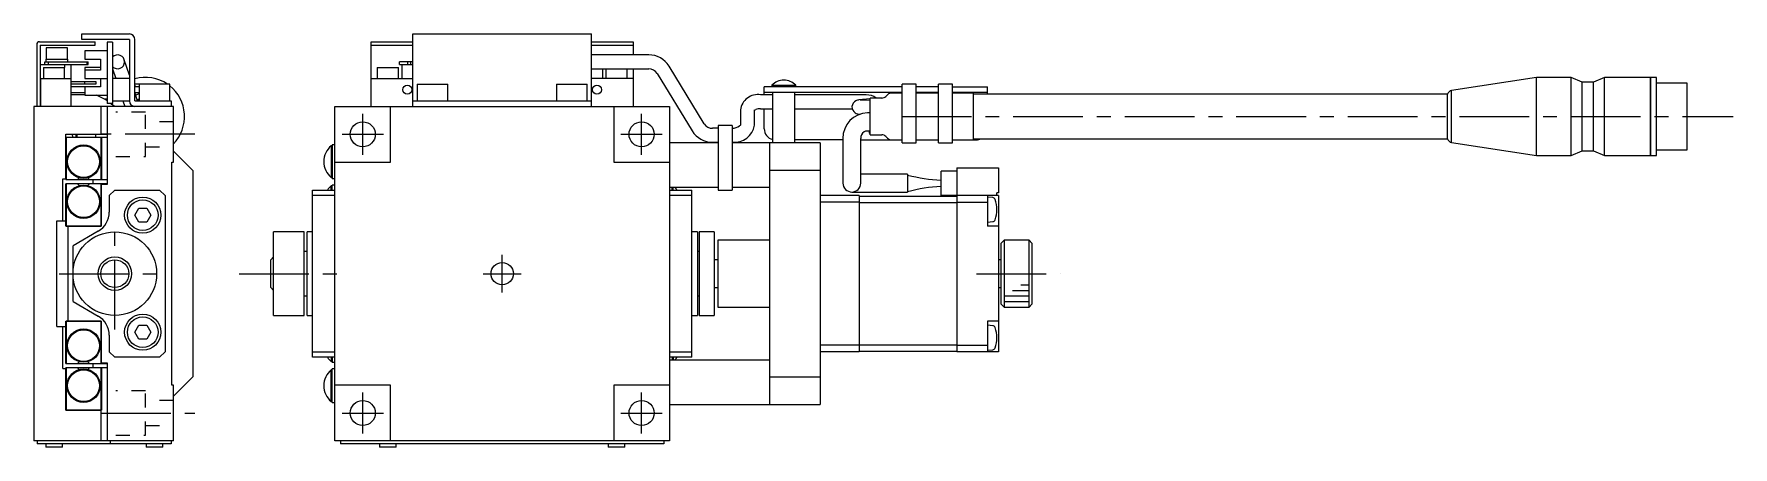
# Model space of a CAD drawing. Extents: x -205 to 418, y 17 to 296.
# Drawn here: x 102.7 to 407.4, y 181.3 to 255.4 of the extents above; entities that cross this region are included whole.
import ezdxf

# ---------------------------------------------------------------- set-up
doc = ezdxf.new("R2010")
doc.units = 0
doc.header["$LTSCALE"] = 10
doc.linetypes.add('CENTER', pattern=[2, 1.25, -0.25, 0.25, -0.25])
doc.linetypes.add('DOT', pattern=[0.5, 0.25, -0.25])
doc.layers.add('1', color=7, linetype='CONTINUOUS')

msp = doc.modelspace()

# ---------------------------------------------------------------- linework, layer by layer
at = {"layer": '1', "color": 7, "linetype": 'CONTINUOUS'}
for p, q in [((103.246397, 253.486598), (103.246397, 242.386598)), ((103.746397, 253.986598), (113.746397, 253.986598)), ((103.846397, 253.386598), (113.746397, 253.386598)), ((103.846397, 253.386598), (103.846397, 242.386598)), ((111.346397, 255.386598), (119.846397, 255.386598)), ((111.346397, 254.386598), (111.346397, 255.386598)), ((119.846397, 254.386598), (111.346397, 254.386598)), ((113.746397, 253.386598), (113.746397, 253.986598)), ((115.846397, 253.886598), (115.846397, 242.886598)), ((116.846397, 253.886598), (115.846397, 253.886598)), ((116.846397, 253.886598), (116.846397, 242.886598)), ((119.846397, 254.386598), (119.846397, 243.386598)), ((120.846397, 243.386598), (120.846397, 254.386598)), ((163.209996, 242.386598), (163.209996, 253.986598)), ((163.209996, 253.986598), (170.709996, 253.986598)), ((163.209996, 253.386598), (170.709996, 253.386598)), ((170.709996, 242.386598), (170.709996, 255.386598)), ((170.709996, 255.386598), (202.709996, 255.386598)), ((202.709996, 242.386598), (202.709996, 255.386598)), ((202.709996, 253.986598), (210.209996, 253.986598)), ((202.709996, 253.386598), (210.209996, 253.386598)), ((210.209996, 253.986598), (210.209996, 251.636598)), ((103.846397, 249.886598), (112.491438, 249.886598)), ((104.708467, 249.886598), (104.708467, 250.386598)), ((104.708467, 250.386598), (112.491438, 250.386598)), ((104.846397, 250.886598), (108.846397, 250.886598)), ((104.846397, 250.886598), (104.846397, 250.386598)), ((108.746397, 252.886598), (104.946397, 252.886598)), ((104.946397, 252.886598), (104.946397, 250.886598)), ((105.350802, 249.886598), (105.350802, 250.386598)), ((108.200272, 249.886598), (108.200272, 249.386598)), ((108.746397, 250.886598), (108.746397, 252.886598)), ((108.846397, 250.386598), (108.846397, 250.886598)), ((109.346397, 249.886598), (109.346397, 242.386598)), ((111.846397, 252.386598), (111.846397, 250.886598)), ((115.846397, 252.386598), (111.846397, 252.386598)), ((111.846397, 250.886598), (114.646397, 250.886598)), ((112.282679, 249.886598), (112.282679, 250.386598)), ((112.491438, 249.886598), (112.491438, 250.386598)), ((114.646397, 250.886598), (114.646397, 248.886598)), ((119.846397, 247.968548), (118.935217, 250.772869)), ((168.279372, 249.886598), (168.279372, 250.386598)), ((170.709996, 250.386598), (168.279372, 250.386598)), ((168.279372, 249.886598), (170.709996, 249.886598)), ((168.709996, 249.886598), (168.709996, 247.386598)), ((169.764774, 249.886598), (169.764774, 250.386598)), ((170.321466, 249.886598), (170.321466, 250.386598)), ((212.977945, 251.636598), (202.709996, 251.636598)), ((103.846397, 247.386598), (109.346397, 247.386598)), ((103.896397, 247.386598), (103.896397, 242.386598)), ((104.446397, 249.386598), (104.446397, 247.386598)), ((104.446397, 249.386598), (108.246397, 249.386598)), ((108.246397, 247.386598), (108.246397, 249.386598)), ((109.346397, 246.886598), (113.846397, 246.886598)), ((114.646397, 249.386598), (111.846397, 249.386598)), ((111.846397, 249.386598), (111.846397, 247.386598)), ((114.646397, 248.886598), (111.846397, 248.886598)), ((111.846397, 247.386598), (115.846397, 247.386598)), ((111.846397, 246.386598), (111.846397, 246.886598)), ((113.846397, 246.886598), (113.846397, 246.386598)), ((114.646397, 247.386598), (114.646397, 245.886598)), ((116.846397, 249.111428), (117.406828, 247.386598)), ((119.846397, 247.386598), (116.846397, 247.386598)), ((163.209996, 247.386598), (170.709996, 247.386598)), ((164.309996, 249.386598), (164.309996, 247.386598)), ((164.309996, 249.386598), (168.109996, 249.386598)), ((168.109996, 247.386598), (168.109996, 249.386598)), ((202.709996, 249.136598), (212.977945, 249.136598)), ((210.209996, 247.386598), (202.709996, 247.386598)), ((204.709996, 249.136598), (204.709996, 247.386598)), ((205.309996, 249.136598), (205.309996, 247.386598)), ((209.109996, 247.386598), (209.109996, 249.136598)), ((210.209996, 249.136598), (210.209996, 242.386598)), ((214.507499, 248.311354), (220.775448, 237.986298)), ((222.912494, 239.283617), (216.644544, 249.608673)), ((372.209993, 247.586597), (356.97601, 245.270924)), ((372.209993, 233.586599), (372.209993, 247.586597)), ((378.402992, 247.586597), (372.209993, 247.586597)), ((378.402992, 233.586599), (378.402992, 247.586597)), ((380.402992, 246.736598), (378.402992, 247.586597)), ((384.402992, 247.586597), (382.402992, 246.736598)), ((384.402992, 233.586599), (384.402992, 247.586597)), ((392.659992, 247.586597), (384.402992, 247.586597)), ((392.659992, 233.586599), (392.659992, 247.586597)), ((392.709992, 247.536597), (392.659992, 247.586597)), ((392.709992, 233.586599), (392.709992, 247.586597)), ((393.709994, 247.586597), (392.709992, 247.586597)), ((393.709994, 233.586599), (393.709994, 247.586597)), ((113.846397, 246.386598), (109.346397, 246.386598)), ((109.346397, 246.178846), (109.396397, 246.178846)), ((114.646397, 245.886598), (109.346397, 245.886598)), ((109.346397, 244.886598), (111.846397, 244.886598)), ((111.846397, 244.476523), (109.346397, 244.476523)), ((109.396397, 245.886598), (109.396397, 246.178846)), ((111.846397, 245.886598), (111.846397, 244.386598)), ((111.846397, 244.386598), (115.846397, 244.386598)), ((127.096397, 246.386598), (120.846397, 246.386598)), ((120.846397, 246.178846), (120.896397, 246.178846)), ((121.596397, 245.886598), (120.846397, 245.886598)), ((121.335163, 243.386598), (120.846397, 244.890864)), ((120.847783, 244.886598), (121.596397, 244.886598)), ((120.896397, 245.886598), (120.896397, 246.178846)), ((121.596397, 246.386598), (121.596397, 243.386598)), ((127.096397, 243.386598), (127.096397, 246.386598)), ((171.459996, 246.386598), (171.459996, 243.386598)), ((171.459996, 246.386598), (176.959996, 246.386598)), ((176.959996, 243.386598), (176.959996, 246.386598)), ((196.459996, 246.386598), (196.459996, 243.386598)), ((196.459996, 246.386598), (201.959996, 246.386598)), ((201.959996, 243.386598), (201.959996, 246.386598)), ((235.209996, 244.476523), (233.059538, 244.476523)), ((233.709996, 244.476523), (233.709996, 245.886598)), ((258.459996, 245.886598), (233.709996, 245.886598)), ((258.459993, 244.886598), (233.709996, 244.886598)), ((235.059996, 246.178846), (235.059996, 245.886598)), ((235.059996, 246.178846), (239.359996, 246.178846)), ((235.209996, 244.886598), (235.209996, 235.886598)), ((239.209996, 235.886598), (239.209996, 244.886598)), ((251.960364, 244.476523), (239.209996, 244.476523)), ((239.359996, 245.886598), (239.359996, 246.178846)), ((252.709996, 237.286598), (252.709996, 243.886598)), ((254.795779, 243.886598), (252.709996, 243.886598)), ((255.817099, 244.493705), (255.502886, 244.179491)), ((258.459993, 244.786598), (256.524206, 244.786598)), ((260.959993, 246.386598), (258.459993, 246.386598)), ((258.459993, 235.886598), (258.459993, 246.386598)), ((260.959993, 235.886598), (260.959993, 246.386598)), ((264.959993, 244.886598), (260.959993, 244.886598)), ((264.959993, 244.786598), (260.959993, 244.786598)), ((264.959996, 245.886598), (260.959996, 245.886598)), ((267.459993, 246.386598), (264.959993, 246.386598)), ((264.959993, 235.886598), (264.959993, 246.386598)), ((267.459993, 235.886598), (267.459993, 246.386598)), ((273.709996, 244.886598), (267.459993, 244.886598)), ((271.209993, 244.786598), (267.459993, 244.786598)), ((267.459996, 245.886598), (273.709996, 245.886598)), ((271.209993, 236.386598), (271.209993, 244.786598)), ((356.252336, 244.586598), (271.209993, 244.586598)), ((273.709996, 244.586598), (273.709996, 245.886598)), ((356.252336, 236.586598), (356.252336, 244.586598)), ((356.97601, 235.902272), (356.97601, 245.270924)), ((380.402992, 234.436598), (380.402992, 246.736598)), ((382.402992, 246.736598), (380.402992, 246.736598)), ((382.402992, 234.436598), (382.402992, 246.736598)), ((399.209995, 246.586596), (393.709994, 246.586596)), ((399.209995, 234.5866), (399.209995, 246.586596)), ((127.746397, 242.386598), (102.746397, 242.386598)), ((102.746397, 242.386598), (102.746397, 182.386598)), ((114.817657, 237.386598), (114.817657, 242.386598)), ((115.846397, 243.694185), (115.349778, 243.711527)), ((116.846397, 242.886598), (115.846397, 242.886598)), ((115.874801, 242.386598), (115.874801, 228.386598)), ((116.736796, 242.760947), (116.568034, 242.886737)), ((117.233575, 242.386598), (116.736796, 242.760947)), ((116.746397, 242.886598), (116.746397, 242.753713)), ((116.846397, 243.386598), (119.846397, 243.386598)), ((118.706507, 243.386598), (119.031427, 242.386598)), ((120.846397, 243.386598), (127.346397, 243.386598)), ((121.596397, 243.49339), (121.297067, 243.503843)), ((127.346397, 243.386598), (127.346397, 242.386598)), ((127.746397, 232.386598), (127.746397, 242.386598)), ((156.709996, 242.386598), (216.709996, 242.386598)), ((156.709996, 182.386598), (156.709996, 242.386598)), ((166.709996, 232.386598), (166.709996, 242.386598)), ((170.709996, 243.386598), (202.709996, 243.386598)), ((206.709996, 242.386598), (206.709996, 232.386598)), ((216.709996, 242.386598), (216.709996, 182.386598)), ((229.459996, 241.762653), (229.459996, 239.044129)), ((231.959606, 241.700328), (232.067263, 241.774255)), ((231.959996, 239.013817), (231.959996, 241.762653)), ((232.067263, 241.774255), (232.16817, 241.82322)), ((233.059538, 241.976523), (235.209996, 241.976523)), ((233.709996, 238.386598), (233.709996, 241.976523)), ((239.209996, 241.976523), (249.470314, 241.976523)), ((252.709996, 243.741651), (250.684366, 243.547423)), ((252.683061, 243.459458), (250.91155, 243.500862)), ((252.709996, 241.235127), (252.229074, 241.235127)), ((252.709996, 243.459458), (252.683061, 243.459458)), ((225.459996, 238.458372), (224.442047, 238.458372)), ((227.959996, 238.958372), (225.459996, 238.958372)), ((225.459996, 238.958372), (225.459996, 227.386598)), ((227.959996, 238.958372), (227.959996, 227.386598)), ((229.397555, 238.96777), (229.294537, 238.879936)), ((229.466082, 239.055512), (229.397555, 238.96777)), ((251.598187, 237.831296), (251.706483, 237.898653)), ((251.706483, 237.898653), (251.823645, 237.954595)), ((251.823645, 237.954595), (251.949476, 237.997388)), ((251.949476, 237.997388), (252.083134, 238.024941)), ((252.083134, 238.024941), (252.219341, 238.035082)), ((252.219341, 238.035082), (252.229074, 238.035127)), ((252.229074, 238.035127), (252.709996, 238.035127)), ((252.509996, 238.035127), (252.509996, 237.586598)), ((108.444164, 229.386598), (108.444164, 237.386598)), ((108.444164, 237.386598), (115.874801, 237.386598)), ((108.461583, 236.883438), (108.494148, 236.836598)), ((108.461583, 229.286598), (108.461583, 236.883438)), ((108.462757, 236.886598), (115.874801, 236.886598)), ((108.494148, 236.836598), (108.494148, 229.286598)), ((114.767642, 236.836598), (108.494148, 236.836598)), ((109.613001, 237.386598), (109.638246, 236.886598)), ((110.246397, 237.386598), (110.246397, 236.886598)), ((110.473803, 236.886598), (110.493756, 237.386598)), ((113.846397, 236.886598), (113.846397, 237.386598)), ((114.833959, 236.883901), (114.767642, 236.836598)), ((114.767642, 229.286598), (114.767642, 236.836598)), ((114.833959, 236.883901), (114.833959, 229.286598)), ((156.050441, 235.336598), (156.050441, 229.636598)), ((156.209996, 235.336598), (156.050441, 235.336598)), ((156.709996, 235.486598), (156.209996, 235.486598)), ((156.209996, 235.486598), (156.209996, 229.486598)), ((225.459996, 235.886598), (216.709996, 235.886598)), ((224.442047, 235.958372), (225.459996, 235.958372)), ((243.709996, 235.886598), (227.959996, 235.886598)), ((234.709996, 188.886598), (234.709996, 235.886598)), ((247.809996, 236.386598), (239.209996, 236.386598)), ((243.709996, 235.886598), (243.709996, 188.886598)), ((247.809996, 236.635127), (247.809996, 228.635127)), ((251.009996, 228.635127), (251.009996, 236.635127)), ((251.009996, 236.386598), (258.459996, 236.386598)), ((252.709996, 237.586598), (252.509996, 237.586598)), ((252.709996, 237.286598), (254.795779, 237.286598)), ((255.502886, 236.993705), (255.817099, 236.679491)), ((258.459993, 235.886598), (260.959993, 235.886598)), ((260.959996, 236.386598), (264.959996, 236.386598)), ((264.959993, 235.886598), (267.459993, 235.886598)), ((267.459996, 236.386598), (271.709996, 236.386598)), ((271.209993, 236.586598), (356.252336, 236.586598)), ((356.97601, 235.902272), (372.209993, 233.586599)), ((127.446397, 232.386598), (127.746397, 232.386598)), ((127.446397, 192.386598), (127.446397, 232.386598)), ((131.246397, 230.886598), (127.746397, 234.386598)), ((156.709996, 232.386598), (166.709996, 232.386598)), ((206.709996, 232.386598), (216.709996, 232.386598)), ((372.209993, 233.586599), (378.402992, 233.586599)), ((378.402992, 233.586599), (380.402992, 234.436598)), ((380.402992, 234.436598), (382.402992, 234.436598)), ((382.402992, 234.436598), (384.402992, 233.586599)), ((384.402992, 233.586599), (392.659992, 233.586599)), ((392.659992, 233.586599), (392.709992, 233.636599)), ((392.709992, 233.586599), (393.709994, 233.586599)), ((393.709994, 234.5866), (399.209995, 234.5866)), ((107.910434, 221.886598), (107.910434, 229.386598)), ((107.910434, 229.386598), (108.461583, 229.386598)), ((108.461583, 229.286598), (115.874801, 229.286598)), ((110.559749, 229.286598), (110.8765, 229.584434)), ((112.397883, 229.58485), (112.714286, 229.286598)), ((113.346397, 228.486598), (113.346397, 229.286598)), ((131.246397, 230.886598), (131.246397, 193.886598)), ((156.050441, 229.636598), (156.209996, 229.636598)), ((156.209996, 229.486598), (156.709996, 229.486598)), ((243.709996, 230.886598), (234.709996, 230.886598)), ((259.409996, 230.235127), (251.009996, 230.235127)), ((259.409996, 230.235127), (259.409996, 227.035127)), ((265.409996, 226.386598), (265.409996, 230.786598)), ((268.209996, 230.786598), (265.409996, 230.786598)), ((268.209996, 231.386598), (275.709996, 231.386598)), ((268.209996, 231.386598), (268.209996, 198.386598)), ((275.709996, 231.386598), (275.709996, 226.886598)), ((108.461583, 220.889758), (108.461583, 228.486598)), ((115.874801, 228.486598), (108.461583, 228.486598)), ((108.494148, 228.486598), (108.494148, 220.936598)), ((110.8765, 228.188762), (110.559749, 228.486598)), ((112.714286, 228.486598), (112.397883, 228.188346)), ((114.767642, 220.936598), (114.767642, 228.486598)), ((114.817657, 228.386598), (114.817657, 220.886598)), ((115.874801, 228.386598), (114.817657, 228.386598)), ((114.833959, 228.486598), (114.833959, 228.386598)), ((117.246397, 227.386598), (116.246397, 226.386598)), ((116.246397, 226.386598), (116.246397, 223.448776)), ((117.246397, 227.386598), (125.246397, 227.386598)), ((126.246397, 226.386598), (125.246397, 227.386598)), ((126.246397, 226.386598), (126.246397, 198.386598)), ((152.709996, 227.386598), (156.709996, 227.386598)), ((152.709996, 197.386598), (152.709996, 227.386598)), ((156.709996, 226.386598), (152.709996, 226.386598)), ((156.050441, 227.386598), (156.050441, 228.136598)), ((156.209996, 228.136598), (156.050441, 228.136598)), ((156.209996, 227.386598), (156.209996, 228.286598)), ((156.709996, 228.286598), (156.209996, 228.286598)), ((216.709996, 227.886598), (225.459996, 227.886598)), ((216.709996, 227.386598), (220.709996, 227.386598)), ((220.709996, 226.386598), (216.709996, 226.386598)), ((217.209996, 227.386598), (217.209996, 227.886598)), ((217.369551, 227.386598), (217.369551, 227.886598)), ((220.709996, 197.386598), (220.709996, 227.386598)), ((225.459996, 227.386598), (227.959996, 227.386598)), ((227.959996, 227.886598), (234.709996, 227.886598)), ((243.809996, 226.386598), (243.709996, 226.286598)), ((250.709996, 226.386598), (243.809996, 226.386598)), ((249.409996, 227.035127), (259.409996, 227.035127)), ((250.709996, 226.386598), (250.709996, 198.386598)), ((250.709996, 226.286598), (268.209996, 226.286598)), ((275.709996, 226.386598), (265.409996, 226.386598)), ((273.709996, 226.386598), (273.709996, 220.886598)), ((274.695276, 226.050397), (273.709996, 226.136598)), ((275.409996, 226.386598), (275.409996, 226.886598)), ((275.709996, 226.886598), (275.409996, 226.886598)), ((275.709996, 226.386598), (275.709996, 198.386598)), ((120.803021, 222.886598), (121.524709, 224.136598)), ((121.524709, 221.636598), (120.803021, 222.886598)), ((121.524709, 224.136598), (122.968085, 224.136598)), ((122.968085, 224.136598), (123.689773, 222.886598)), ((123.689773, 222.886598), (122.968085, 221.636598)), ((243.709996, 225.236598), (243.759996, 225.186598)), ((243.759996, 225.186598), (243.759996, 199.586598)), ((250.709996, 225.186598), (243.759996, 225.186598)), ((250.709996, 225.145177), (268.209996, 225.145177)), ((268.209996, 225.186598), (273.709996, 225.186598)), ((106.84165, 202.886598), (106.84165, 221.886598)), ((106.84165, 221.886598), (108.461583, 221.886598)), ((108.494148, 220.936598), (108.461583, 220.889758)), ((114.817657, 220.886598), (108.462757, 220.886598)), ((108.494148, 220.936598), (114.767642, 220.936598)), ((108.846397, 220.886598), (108.846397, 203.886598)), ((114.246397, 219.984674), (109.746397, 217.386598)), ((114.767642, 220.936598), (114.817657, 220.900923)), ((122.968085, 221.636598), (121.524709, 221.636598)), ((145.709996, 204.886598), (145.709996, 219.886598)), ((151.209996, 219.886598), (145.709996, 219.886598)), ((151.209996, 204.886598), (151.209996, 219.886598)), ((151.709996, 204.886598), (151.709996, 219.886598)), ((152.709996, 219.886598), (151.709996, 219.886598)), ((221.709996, 219.886598), (220.709996, 219.886598)), ((221.709996, 219.886598), (221.709996, 204.886598)), ((222.009996, 219.886598), (222.009996, 204.886598)), ((224.709996, 219.886598), (222.009996, 219.886598)), ((224.709996, 219.886598), (224.709996, 204.886598)), ((273.709996, 221.636598), (274.695276, 221.722799)), ((275.709996, 220.886598), (273.709996, 220.886598)), ((109.746397, 207.386598), (109.746397, 217.386598)), ((151.709996, 216.386598), (151.209996, 216.386598)), ((222.009996, 216.386598), (221.709996, 216.386598)), ((225.409996, 218.386598), (225.409996, 206.386598)), ((234.709996, 218.386598), (225.409996, 218.386598)), ((276.709996, 218.386598), (276.209996, 217.886598)), ((276.209996, 206.886598), (276.209996, 217.886598)), ((276.709996, 218.386598), (276.709996, 206.386598)), ((281.209996, 218.386598), (276.709996, 218.386598)), ((281.209996, 206.386598), (281.209996, 218.386598)), ((281.709996, 217.886598), (281.209996, 218.386598)), ((281.709996, 217.886598), (281.709996, 206.886598)), ((145.709996, 215.386598), (145.209996, 214.886598)), ((145.209996, 209.886598), (145.209996, 214.886598)), ((225.409996, 214.886598), (224.709996, 214.886598)), ((276.209996, 214.886598), (275.709996, 214.886598)), ((109.746397, 207.386598), (114.246397, 204.788522)), ((145.209996, 209.886598), (145.709996, 209.386598)), ((151.209996, 208.386598), (151.709996, 208.386598)), ((221.709996, 208.386598), (222.009996, 208.386598)), ((224.709996, 209.886598), (225.409996, 209.886598)), ((275.709996, 209.886598), (276.209996, 209.886598)), ((145.709996, 204.886598), (151.209996, 204.886598)), ((151.709996, 204.886598), (152.709996, 204.886598)), ((220.709996, 204.886598), (221.709996, 204.886598)), ((222.009996, 204.886598), (224.709996, 204.886598)), ((225.409996, 206.386598), (234.709996, 206.386598)), ((276.209996, 206.886598), (276.709996, 206.386598)), ((276.709996, 206.386598), (281.209996, 206.386598)), ((281.209996, 206.386598), (281.709996, 206.886598)), ((106.84165, 202.886598), (108.461584, 202.886598)), ((107.910434, 195.386598), (107.910434, 202.886598)), ((108.461584, 196.286598), (108.461584, 203.883438)), ((108.461584, 203.883438), (108.494149, 203.836598)), ((108.462758, 203.886598), (114.817657, 203.886598)), ((108.494149, 203.836598), (108.494149, 196.286598)), ((114.767643, 203.836598), (108.494149, 203.836598)), ((114.817657, 203.872272), (114.767643, 203.836598)), ((114.767643, 196.286598), (114.767643, 203.836598)), ((114.817657, 203.886598), (114.817657, 196.386598)), ((116.246397, 201.32442), (116.246397, 198.386598)), ((120.803021, 201.886598), (121.524709, 203.136598)), ((121.524709, 200.636598), (120.803021, 201.886598)), ((121.524709, 203.136598), (122.968085, 203.136598)), ((122.968085, 203.136598), (123.689773, 201.886598)), ((123.689773, 201.886598), (122.968085, 200.636598)), ((275.709996, 203.886598), (273.709996, 203.886598)), ((273.709996, 203.886598), (273.709996, 198.386598)), ((274.695276, 203.050397), (273.709996, 203.136598)), ((116.246397, 198.386598), (117.246397, 197.386598)), ((122.968085, 200.636598), (121.524709, 200.636598)), ((125.246397, 197.386598), (126.246397, 198.386598)), ((152.709996, 198.386598), (156.709996, 198.386598)), ((216.709996, 198.386598), (220.709996, 198.386598)), ((243.759996, 199.586598), (243.709996, 199.536598)), ((243.709996, 198.486598), (243.809996, 198.386598)), ((250.709996, 199.586598), (243.759996, 199.586598)), ((250.709996, 198.386598), (243.809996, 198.386598)), ((250.709996, 199.628019), (268.209996, 199.628019)), ((250.709996, 198.486598), (268.209996, 198.486598)), ((268.209996, 199.586598), (273.709996, 199.586598)), ((275.709996, 198.386598), (268.209996, 198.386598)), ((273.709996, 198.636598), (274.695276, 198.722799)), ((107.910434, 195.386598), (108.461583, 195.386598)), ((108.444164, 187.886598), (108.444164, 195.386598)), ((115.874801, 195.486598), (108.461583, 195.486598)), ((108.461583, 187.889758), (108.461583, 195.486598)), ((108.461584, 196.286598), (115.874801, 196.286598)), ((108.494148, 195.486598), (108.494148, 187.936598)), ((110.8765, 195.188762), (110.559749, 195.486598)), ((110.55975, 196.286598), (110.876501, 196.584434)), ((112.397883, 196.58485), (112.714287, 196.286598)), ((112.714286, 195.486598), (112.397883, 195.188346)), ((113.346397, 195.486598), (113.346397, 196.286598)), ((114.767642, 187.936598), (114.767642, 195.486598)), ((114.817657, 196.386598), (115.874801, 196.386598)), ((114.833959, 195.486598), (114.833959, 187.889295)), ((114.83396, 196.386598), (114.83396, 196.286598)), ((115.874801, 196.386598), (115.874801, 182.386598)), ((125.246397, 197.386598), (117.246397, 197.386598)), ((156.709996, 197.386598), (152.709996, 197.386598)), ((156.050441, 197.386598), (156.050441, 196.636598)), ((156.050441, 196.636598), (156.209996, 196.636598)), ((156.050441, 189.436598), (156.050441, 195.136598)), ((156.209997, 195.136598), (156.050441, 195.136598)), ((156.209996, 197.386598), (156.209996, 196.486598)), ((156.209996, 196.486598), (156.709996, 196.486598)), ((156.709997, 195.286598), (156.209997, 195.286598)), ((156.209997, 189.286598), (156.209997, 195.286598)), ((220.709996, 197.386598), (216.709996, 197.386598)), ((234.709996, 196.886598), (216.709996, 196.886598)), ((217.209996, 197.386598), (217.209996, 196.886598)), ((217.369551, 197.386598), (217.369551, 196.886598)), ((127.746397, 192.386598), (127.446397, 192.386598)), ((127.746397, 190.386598), (131.246397, 193.886598)), ((127.746397, 182.386598), (127.746397, 192.386598)), ((166.709996, 192.386598), (156.709996, 192.386598)), ((166.709996, 182.386598), (166.709996, 192.386598)), ((206.709996, 192.386598), (206.709996, 182.386598)), ((216.709996, 192.386598), (206.709996, 192.386598)), ((234.709996, 193.886598), (243.709996, 193.886598)), ((156.050441, 189.436598), (156.209997, 189.436598)), ((156.209997, 189.286598), (156.709997, 189.286598)), ((108.444164, 187.886598), (114.834888, 187.886598)), ((108.494148, 187.936598), (108.461583, 187.889758)), ((108.494148, 187.936598), (114.767642, 187.936598)), ((114.767642, 187.936598), (114.833959, 187.889295)), ((114.817657, 182.386598), (114.817657, 187.886598)), ((216.709996, 188.886598), (243.709996, 188.886598)), ((127.746397, 182.386598), (102.746397, 182.386598)), ((103.346397, 182.386598), (103.346397, 181.886598)), ((127.346397, 181.886598), (103.346397, 181.886598)), ((104.846397, 181.886598), (104.846397, 181.286598)), ((107.846397, 181.286598), (104.846397, 181.286598)), ((107.846397, 181.286598), (107.846397, 181.886598)), ((116.40715, 182.386598), (116.40715, 181.886598)), ((122.846397, 181.886598), (122.846397, 181.286598)), ((125.846397, 181.286598), (122.846397, 181.286598)), ((125.846397, 181.286598), (125.846397, 181.886598)), ((127.346397, 182.386598), (127.346397, 181.886598)), ((216.709996, 182.386598), (156.709996, 182.386598)), ((157.709996, 182.386598), (157.709996, 181.886598)), ((215.709996, 181.886598), (157.709996, 181.886598)), ((164.709996, 181.886598), (164.709996, 181.286598)), ((167.709996, 181.286598), (164.709996, 181.286598)), ((167.709996, 181.286598), (167.709996, 181.886598)), ((205.709996, 181.886598), (205.709996, 181.286598)), ((208.709996, 181.286598), (205.709996, 181.286598)), ((208.709996, 181.286598), (208.709996, 181.886598)), ((215.709996, 182.386598), (215.709996, 181.886598))]:
    msp.add_line(p, q, dxfattribs=at)
at = {"layer": '1', "color": 9, "linetype": 'DOT'}
for p, q in [((122.746397, 241.386598), (117.423135, 241.386598)), ((122.746397, 233.386598), (122.746397, 241.386598)), ((127.746397, 239.636598), (122.746397, 239.636598)), ((122.746397, 235.136598), (127.746397, 235.136598)), ((117.423156, 233.386598), (122.746397, 233.386598)), ((122.746397, 191.386598), (117.423135, 191.386598)), ((122.746397, 183.386598), (122.746397, 191.386598)), ((127.746397, 189.636598), (122.746397, 189.636598)), ((117.423156, 183.386598), (122.746397, 183.386598)), ((122.746397, 185.136598), (127.746397, 185.136598))]:
    msp.add_line(p, q, dxfattribs=at)
at = {"layer": '1', "color": 4, "linetype": 'CENTER'}
for p, q in [((161.709996, 233.686598), (161.709996, 241.086598)), ((211.709996, 233.686598), (211.709996, 241.086598)), ((258.357275, 240.586598), (407.431112, 240.586598)), ((131.608039, 237.386598), (114.805796, 237.386598)), ((158.009996, 237.386598), (165.409996, 237.386598)), ((208.009996, 237.386598), (215.409996, 237.386598)), ((117.246397, 202.386598), (117.246397, 222.386598)), ((186.709996, 208.986598), (186.709996, 215.786598)), ((107.246397, 212.386598), (127.246397, 212.386598)), ((139.540865, 212.386598), (158.375638, 212.386598)), ((183.309996, 212.386598), (190.109996, 212.386598)), ((271.753902, 212.386598), (286.772036, 212.386598)), ((161.709996, 183.686598), (161.709996, 191.086598)), ((211.709996, 183.686598), (211.709996, 191.086598)), ((114.805796, 187.386598), (131.608039, 187.386598)), ((158.009996, 187.386598), (165.409996, 187.386598)), ((208.009996, 187.386598), (215.409996, 187.386598))]:
    msp.add_line(p, q, dxfattribs=at)
at = {"layer": '1', "color": 9, "linetype": 'CONTINUOUS'}
for p, q in [((113.846392, 236.886598), (113.846392, 237.386598)), ((279.709996, 210.386598), (281.209996, 210.386598)), ((276.709996, 208.386598), (281.209996, 208.386598)), ((276.709996, 207.386598), (281.209996, 207.386598)), ((278.209996, 209.386598), (281.209996, 209.386598))]:
    msp.add_line(p, q, dxfattribs=at)
at = {"layer": '1', "color": 7, "linetype": 'CONTINUOUS'}
for centre, radius in [((169.709996, 245.386598), 0.8), ((203.709996, 245.386598), 0.8), ((161.709996, 237.386598), 2.25), ((211.709996, 237.386598), 2.25), ((111.636397, 232.486598), 3), ((111.636397, 232.486598), 2.85), ((111.636397, 225.286598), 3), ((111.636397, 225.286598), 2.85), ((122.246397, 222.886598), 3.25), ((122.246397, 222.886598), 2.75), ((117.246397, 212.386598), 7.5), ((117.246397, 212.386598), 3), ((117.246397, 212.386598), 2.5), ((186.709996, 212.386598), 2), ((122.246397, 201.886598), 3.25), ((122.246397, 201.886598), 2.75), ((111.636398, 199.486598), 3), ((111.636398, 199.486598), 2.85), ((111.636397, 192.286598), 3), ((111.636397, 192.286598), 2.85), ((161.709996, 187.386598), 2.25), ((211.709996, 187.386598), 2.25)]:
    msp.add_circle(centre, radius, dxfattribs=at)
for centre, radius, start, end in [((103.746397, 253.486598), 0.5, 90, 180), ((119.846397, 254.386598), 1, 0, 90), ((117.746397, 250.386598), 1.25, 223.94552, 136.05448), ((213.006129, 247.358889), 4.277802, 31.730235, 90.377493), ((122.746397, 240.586598), 6.999999, 55.95228, 105.749295), ((213.000104, 247.347566), 1.789169, 32.593748, 90.709615), ((237.209996, 244.086598), 3, 44.220044, 135.779956), ((107.246397, 244.086598), 3, 44.220044, 45.572996), ((111.037654, 236.582075), 8.33799, 54.780513, 69.409945), ((118.746397, 244.086598), 3, 44.220044, 45.572996), ((122.746397, 240.586598), 4.2, 105.891082, 114.520081), ((122.746397, 240.586598), 6.999999, 315.5847, 51.579462), ((232.531011, 241.433473), 3.088607, 80.146976, 173.88186), ((251.95746, 241.339611), 3.136913, 54.298675, 89.946948), ((254.795779, 244.886598), 1, 270, 315), ((256.524206, 243.786598), 1, 90, 135), ((357.209994, 244.298681), 1.000002, 103.531698, 163.266744), ((120.846397, 243.386598), 1, 180, 270), ((122.746397, 240.586598), 3.3, 110.39467, 116.309485), ((232.998008, 239.666241), 2.311101, 88.47438622, 111.042841), ((252.320068, 236.725076), 4.510969, 91.155836, 181.142555), ((250.686832, 242.279433), 1.253761, 115.49947082, 236.51285032), ((250.82978, 242.601405), 1.602226, 238.60268113, 270.18908483), ((250.789898, 242.004926), 1.546102, 93.91386817, 114.56744875), ((224.413863, 240.236082), 4.277802, 211.730235, 270.377493), ((224.419889, 240.247404), 1.789169, 212.593748, 270.709615), ((228.357572, 239.589857), 3.648189, 263.744377, 350.915117), ((227.875864, 241.10043), 2.635, 271.8308314, 302.57449378), ((235.709996, 238.386598), 2, 180, 255.522488), ((252.474274, 236.657799), 1.464453, 126.74357502, 180.88705666), ((27.846397, 266.836598), 86, 339.617084, 339.61933), ((27.846397, 266.836598), 92, 340.999719, 341.001495), ((158.409996, 232.486598), 3.7, 129.621835, 230.378165), ((254.795779, 236.286598), 1, 45, 90), ((256.524206, 237.386598), 1, 225, 270), ((271.709996, 238.386598), 2, 270, 295.841933), ((357.209994, 236.874515), 1.000002, 196.733256, 256.468302), ((249.409996, 228.635127), 1.6, 180, 0), ((266.823899, 257.724935), 28.615444, 254.984078, 267.167835), ((158.409996, 225.286598), 3.7, 129.621835, 145.419222), ((215.009996, 225.286598), 3.7, 34.580778, 44.644246), ((266.866648, 199.17602), 28.889479, 92.890166, 104.957921), ((274.651698, 225.5523), 0.5, 17.629155, 85), ((269.409996, 223.886598), 6, 342.370845, 17.629155), ((112.246397, 223.448776), 4, 300, 0), ((27.846397, 190.936598), 86, 20.38067, 20.382916), ((274.651698, 222.220896), 0.5, 275, 342.370845), ((112.246397, 201.32442), 4, 0, 60), ((27.846397, 233.836598), 86, 339.617084, 339.61933), ((274.651698, 202.5523), 0.5, 17.629155, 85), ((269.409996, 200.886598), 6, 342.370845, 17.629155), ((274.651698, 199.220896), 0.5, 275, 342.370845), ((158.409997, 192.286598), 3.7, 129.621835, 230.378165), ((158.409996, 199.486598), 3.7, 214.580778, 230.378165), ((215.009996, 199.486598), 3.7, 315.355754, 325.419222), ((27.846397, 157.936598), 86, 20.38067, 20.382916), ((27.846397, 157.936598), 92, 18.998505, 19.000281)]:
    msp.add_arc(centre, radius, start, end, dxfattribs=at)

doc.saveas('drawing.dxf')
